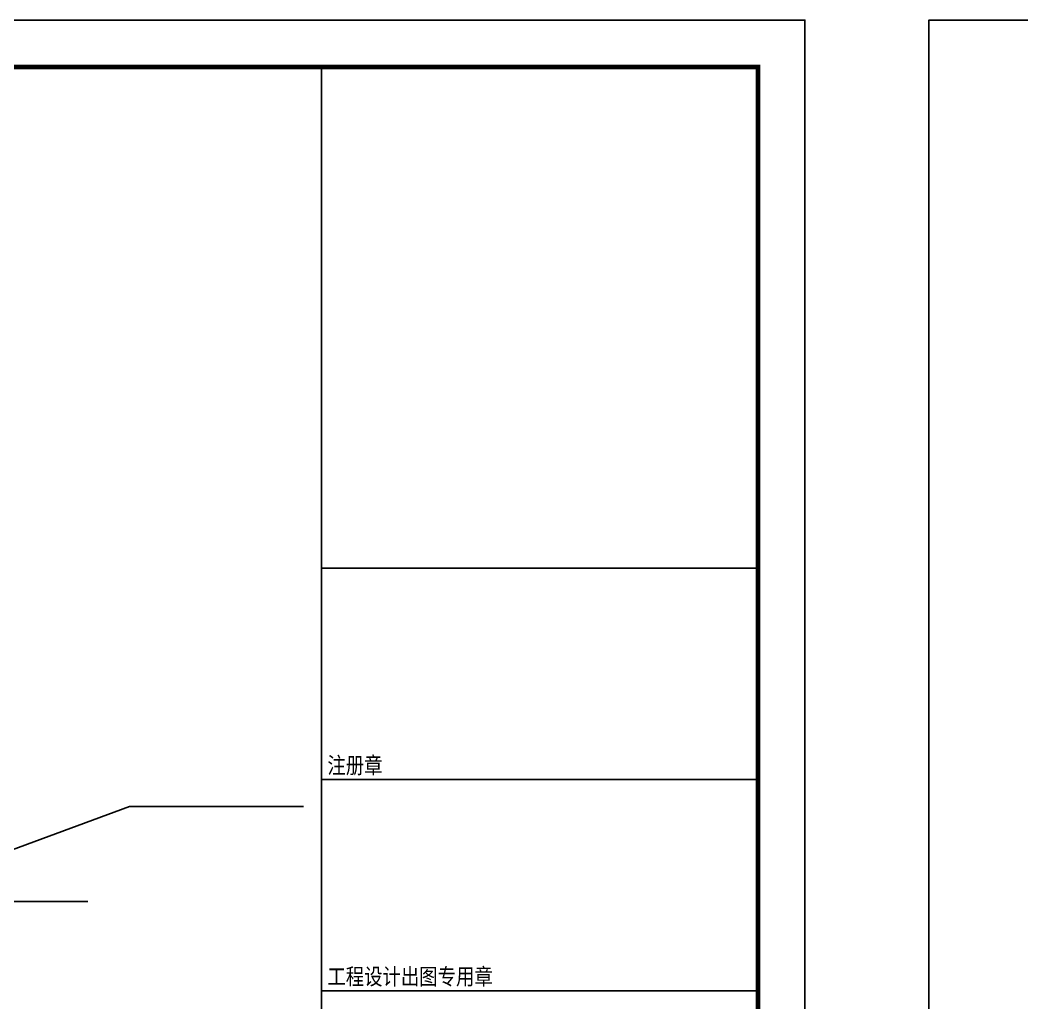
# Model space of a CAD drawing. Extents: x -1041549 to 749950, y -354245 to 17554.
# Drawn here: x -614523 to -593181, y -120655 to -99716 of the extents above; entities that cross this region are included whole.
import ezdxf

# ---------------------------------------------------------------- set-up
doc = ezdxf.new("R2010")
doc.units = 0
doc.header["$LTSCALE"] = 1000
doc.header["$MEASUREMENT"] = 0
doc.linetypes.add('DOTE', pattern=[2.42, 2, -0.2, 0.02, -0.2])
for name, color, linetype in [('14', 1, 'Continuous'), ('DOTE', 1, 'Continuous'), ('PUB_TITLE', 4, 'Continuous'), ('WINDOW', 3, 'Continuous')]:
    doc.layers.add(name, color=color, linetype=linetype)
doc.styles.add('宋体', font='')
doc.styles.get('宋体').set_extended_font_data('宋体')

# ---------------------------------------------------------------- blocks, each defined once
blk = doc.blocks.new('TUQ')
at = {"layer": '14'}
for p, q in [((-9300, 40000), (-9300, 0)), ((-9300, 40000), (0, 40000)), ((-9300, 29320), (0, 29320)), ((-9300, 24820), (0, 24820)), ((-9300, 20320), (0, 20320))]:
    blk.add_line(p, q, dxfattribs=at)
at = {"layer": '14', "style": '宋体', "width": 0.82}
for s, p in [('注册章', (-9173, 24949)), ('工程设计出图专用章', (-9173, 20449))]:
    blk.add_text(s, height=350, dxfattribs=at).set_placement(p)

msp = doc.modelspace()

# ---------------------------------------------------------------- linework, layer by layer
at = {"layer": 'DOTE', "linetype": 'DOTE'}
msp.add_line((-613077.2, -118495.3), (-620064.1, -118495.3), dxfattribs=at)
at = {"layer": 'PUB_TITLE'}
for points in [[(-657203.5, -141716.3), (-597803.5, -141716.3), (-597803.5, -99716.3), (-657203.5, -99716.3)], [(-595162.4, -141716.3), (-535762.4, -141716.3), (-535762.4, -99716.3), (-595162.4, -99716.3)]]:
    msp.add_lwpolyline(points, close=True, dxfattribs=at)
at = {"layer": 'PUB_TITLE', "const_width": 100}
msp.add_lwpolyline([(-654703.5, -140716.3), (-598803.5, -140716.3), (-598803.5, -100716.3), (-654703.5, -100716.3)], close=True, dxfattribs=at)
at = {"layer": 'WINDOW'}
for q in [(-615558.4, -117712.9), (-608487.5, -116473.3)]:
    msp.add_line((-612194.2, -116473.3), q, dxfattribs=at)

# ---------------------------------------------------------------- block references
at = {"layer": '14'}
msp.add_blockref('TUQ', (-598803.5, -140716.3), dxfattribs=at)

doc.saveas('drawing.dxf')
